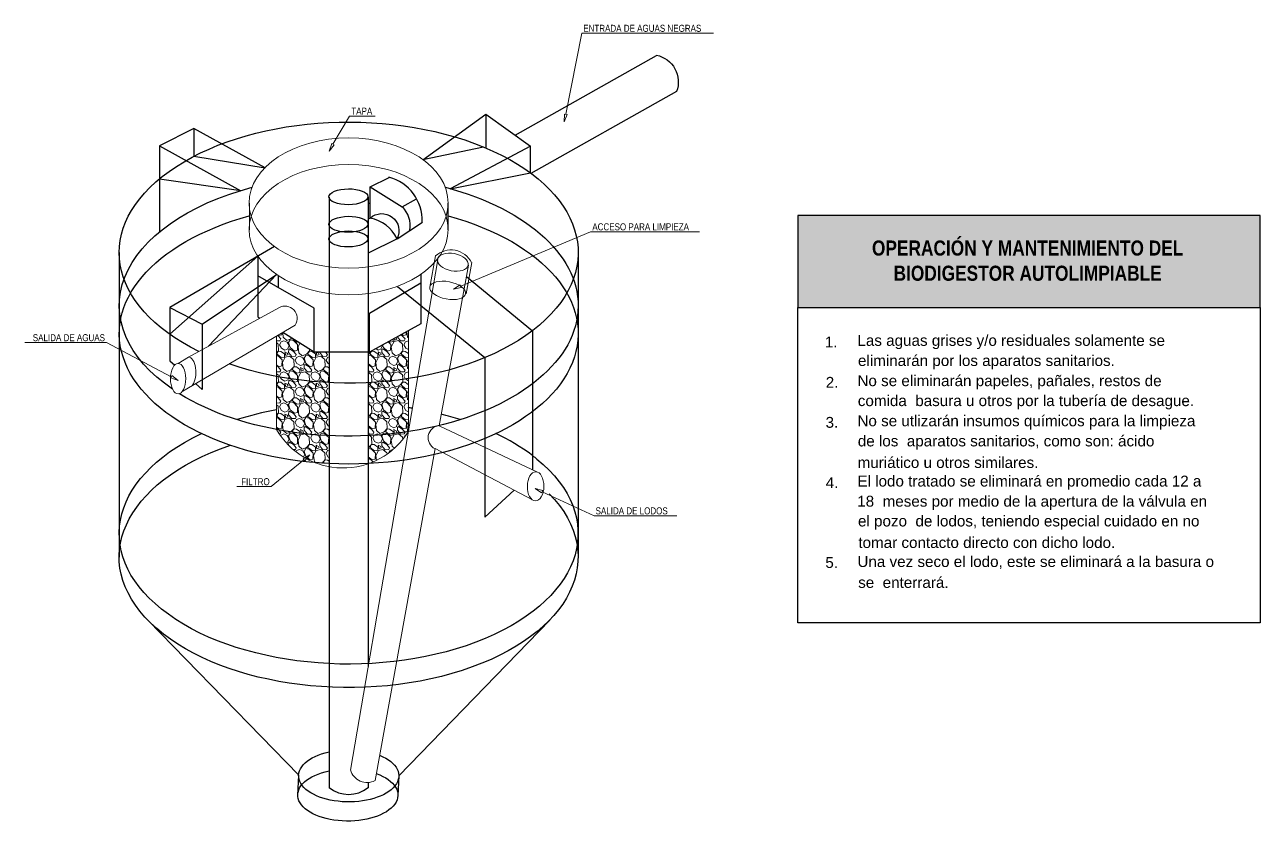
# Model space of a CAD drawing. Header units: metres. Extents: x 0 to 1843, y 1434 to 1492.
# Drawn here: x 1802.84 to 1809.93, y 1458.38 to 1462.96 of the extents above; entities that cross this region are included whole.
import ezdxf
from ezdxf import colors
from ezdxf.entities.mleader import LeaderData, LeaderLine
from ezdxf.math import Vec2, Vec3

# ---------------------------------------------------------------- set-up
doc = ezdxf.new("R2010")
doc.units = ezdxf.units.M
doc.header["$LTSCALE"] = 0.005
doc.layers.add('-Acotado', color=251, linetype='Continuous', lineweight=5)
doc.layers.add('-Textos', color=7, linetype='Continuous', lineweight=20)
doc.layers.add('PDF2_Geometry', color=9, linetype='Continuous', true_color=0x808080)
doc.layers.add("PDF_Tub. de desague 4''", color=7, linetype='Continuous', true_color=0x002595)
doc.layers.add('PDF2_Text', color=7, linetype='Continuous')
doc.styles.add('-Arial Narrow', font='ARIALN.TTF')
doc.styles.add('PDF Arial-BoldMT', font='arial.ttf')

# ---------------------------------------------------------------- blocks, each defined once
blk = doc.blocks.new('_ClosedBlank')
at = {"color": 0, "linetype": 'ByBlock', "lineweight": -2}
for p, q in [((-1, 0.17), (0, 0)), ((-1, 0.17), (-1, -0.17)), ((0, 0), (-1, -0.17))]:
    blk.add_line(p, q, dxfattribs=at)

msp = doc.modelspace()

# ---------------------------------------------------------------- hatches: boundary and pattern name
at = {"layer": '-Textos'}
h = msp.add_hatch(color=144, dxfattribs=at)
h.dxf.hatch_style = 1
h.paths.add_polyline_path([(1809.93347, 1461.33445), (1809.93347, 1461.86312), (1807.27956, 1461.86312), (1807.27956, 1461.33445)])

# ---------------------------------------------------------------- linework, layer by layer
at = {"layer": 'PDF2_Geometry', "color": 7, "lineweight": 25}
for p, q in [((1809.93347, 1461.86312), (1807.27956, 1461.86312)), ((1807.27956, 1461.86312), (1807.27956, 1461.33445)), ((1809.93347, 1461.33445), (1809.93347, 1461.86312))]:
    msp.add_line(p, q, dxfattribs=at)
at = {"layer": 'PDF2_Geometry', "lineweight": 25}
for points in [[(1805.47692, 1462.25455), (1805.12902, 1462.18203), (1805.48953, 1462.44479), (1805.74493, 1462.25981), (1805.28562, 1462.01491), (1805.74493, 1462.10635), (1805.74493, 1462.25981)], [(1805.48953, 1462.44479), (1805.48953, 1462.2493)], [(1803.81415, 1462.36176), (1803.81415, 1462.202), (1804.22301, 1462.13578), (1803.81415, 1462.36176), (1803.61655, 1462.26296), (1804.08322, 1462.0044), (1803.61655, 1462.07167)], [(1803.61655, 1462.26296), (1803.61655, 1461.76686)], [(1804.82526, 1461.84779), (1804.82526, 1462.02647), (1804.93457, 1462.08113)], [(1804.82526, 1462.02647), (1805.01025, 1461.91191), (1805.09223, 1461.95816)], [(1804.98082, 1461.72903), (1805.12586, 1461.82467)], [(1803.38637, 1461.64915), (1803.38637, 1459.90125)], [(1804.27662, 1461.68488), (1803.67646, 1461.33488), (1803.67646, 1461.02798), (1803.70484, 1461.00275)], [(1806.01926, 1461.64915), (1806.01926, 1459.90125)], [(1803.67646, 1461.18143), (1804.18097, 1461.62918), (1804.18097, 1461.28128), (1804.19358, 1461.27287)], [(1803.67646, 1461.33488), (1803.8625, 1461.23924), (1804.28923, 1461.52302), (1803.89824, 1461.11206)], [(1804.82211, 1461.07843), (1804.50469, 1461.07843), (1804.50469, 1461.33068), (1804.18097, 1461.51566)], [(1804.29764, 1461.51776), (1804.29764, 1461.4484)], [(1805.1164, 1461.52302), (1805.1164, 1461.24134), (1804.82211, 1461.07843), (1804.82211, 1461.3023), (1805.11746, 1461.47677)], [(1805.37812, 1461.51146), (1805.75649, 1461.20035), (1805.75649, 1460.40368)], [(1804.98187, 1461.4547), (1805.48322, 1461.04689), (1805.48322, 1460.13038), (1805.65206, 1460.28561)], [(1803.8625, 1461.23924), (1803.8625, 1460.86296), (1803.82361, 1460.89764)], [(1804.50469, 1461.07843), (1804.32496, 1461.19089)], [(1804.4101, 1458.53593), (1804.4164, 1458.6505), (1803.55139, 1459.53864)], [(1805.85634, 1459.53969), (1804.99028, 1458.64629), (1804.98502, 1458.53173)]]:
    msp.add_lwpolyline(points, dxfattribs=at)
at = {"layer": 'PDF2_Geometry', "color": 140, "lineweight": 25, "true_color": 0x00bfff}
msp.add_lwpolyline([(1805.27406, 1461.78053), (1805.27406, 1461.93293)], dxfattribs=at)
at = {"layer": 'PDF2_Geometry', "color": 7, "lineweight": 25}
msp.add_lwpolyline([(1809.93347, 1459.52454), (1807.27956, 1459.52454), (1807.27956, 1461.33445), (1809.93347, 1461.33445)], close=True, dxfattribs=at)
at = {"layer": 'PDF2_Geometry', "color": 30, "lineweight": 5, "true_color": 0xff7f00}
for points in [[(1804.28923, 1461.14254), (1804.30815, 1461.14359), (1804.31235, 1461.1541), (1804.29764, 1461.17197), (1804.29448, 1461.17407)], [(1804.29869, 1461.17617), (1804.30184, 1461.17302), (1804.31866, 1461.17722), (1804.31866, 1461.18773)], [(1804.37541, 1461.15936), (1804.37121, 1461.15515), (1804.34704, 1461.14569), (1804.32707, 1461.16356), (1804.32391, 1461.19089)], [(1804.41115, 1461.13728), (1804.40484, 1461.13623), (1804.37962, 1461.15515), (1804.38067, 1461.1562)], [(1804.9577, 1461.15305), (1804.9577, 1461.13939), (1804.93983, 1461.13623), (1804.93457, 1461.14044)], [(1804.97346, 1461.16251), (1804.97556, 1461.16146), (1804.97872, 1461.15305), (1804.9661, 1461.14779), (1804.964, 1461.1562)], [(1804.98187, 1461.16671), (1804.98187, 1461.16566), (1805.00079, 1461.14254), (1805.02181, 1461.14359), (1805.02601, 1461.1541), (1805.01025, 1461.17197), (1805.00184, 1461.17722)], [(1805.0071, 1461.18038), (1805.0155, 1461.17302), (1805.03232, 1461.17722), (1805.03337, 1461.19509)], [(1805.04493, 1461.16041), (1805.04073, 1461.16356), (1805.03652, 1461.19719)], [(1805.04493, 1461.2014), (1805.04493, 1460.62122)], [(1804.28923, 1461.13308), (1804.29764, 1461.12467), (1804.29974, 1461.08578), (1804.28923, 1461.07422)], [(1804.35334, 1461.0984), (1804.3607, 1461.11626), (1804.35019, 1461.13518), (1804.33127, 1461.14359), (1804.31445, 1461.13728), (1804.30604, 1461.12047), (1804.31655, 1461.1005), (1804.33652, 1461.08999), (1804.35439, 1461.09734)], [(1804.47737, 1461.09524), (1804.47842, 1461.08578), (1804.46055, 1461.06581), (1804.43637, 1461.05635), (1804.4164, 1461.07422), (1804.4122, 1461.10891), (1804.42271, 1461.12993)], [(1804.83472, 1461.08578), (1804.81686, 1461.06581), (1804.81475, 1461.06476)], [(1804.88938, 1461.09734), (1804.87151, 1461.08999), (1804.85785, 1461.0984)], [(1804.88833, 1461.0984), (1804.89568, 1461.11626), (1804.89463, 1461.11837)], [(1804.89674, 1461.11942), (1804.90199, 1461.1047), (1804.92616, 1461.08368), (1804.94298, 1461.08894), (1804.94508, 1461.12257), (1804.92932, 1461.13728)], [(1805.04493, 1461.05005), (1805.02917, 1461.04689), (1805.00499, 1461.06581), (1805.00815, 1461.07843), (1805.0134, 1461.08368), (1805.02707, 1461.08263), (1805.04493, 1461.07002)], [(1805.04493, 1461.09314), (1805.03022, 1461.1005), (1805.01971, 1461.12047), (1805.02812, 1461.13728), (1805.04493, 1461.14359)], [(1805.04493, 1461.14359), (1805.04493, 1461.14359)], [(1804.28923, 1461.0059), (1804.30184, 1460.99434), (1804.31866, 1460.9996), (1804.32076, 1461.03323), (1804.29764, 1461.05635), (1804.28923, 1461.0574)], [(1804.44268, 1461.00906), (1804.45004, 1461.02692), (1804.43953, 1461.04584), (1804.42061, 1461.05425), (1804.40379, 1461.04795), (1804.39538, 1461.03113), (1804.40589, 1461.01221), (1804.42586, 1461.00065), (1804.44373, 1461.00801)], [(1804.51625, 1461.07843), (1804.52887, 1461.07212), (1804.53307, 1461.06371), (1804.52046, 1461.05846), (1804.5152, 1461.07843)], [(1804.53622, 1461.07843), (1804.53622, 1461.07632), (1804.55514, 1461.0532), (1804.57511, 1461.05425), (1804.58037, 1461.06476), (1804.56881, 1461.07843)], [(1804.58983, 1461.00906), (1804.58457, 1461.01221), (1804.57406, 1461.03113), (1804.58142, 1461.04795), (1804.58983, 1461.0511)], [(1804.81475, 1461.01326), (1804.83683, 1460.99434), (1804.85364, 1460.9996), (1804.85574, 1461.03323), (1804.83262, 1461.05635), (1804.81475, 1461.05951)], [(1804.97767, 1461.00906), (1804.98502, 1461.02692), (1804.97556, 1461.04584), (1804.95559, 1461.05425), (1804.93878, 1461.04795), (1804.93037, 1461.03113), (1804.94088, 1461.01221), (1804.96085, 1461.00065), (1804.97872, 1461.00801)], [(1805.04493, 1460.98173), (1805.04073, 1460.98488), (1805.03652, 1461.01957), (1805.04493, 1461.03533)], [(1804.28923, 1460.96491), (1804.30815, 1460.96491), (1804.31235, 1460.97542), (1804.29764, 1460.99434), (1804.28923, 1460.99855)], [(1804.28923, 1460.9544), (1804.29764, 1460.94704), (1804.29869, 1460.93758), (1804.29974, 1460.9071), (1804.28923, 1460.89554)], [(1804.35334, 1460.91972), (1804.35649, 1460.92707), (1804.3607, 1460.93758), (1804.35019, 1460.9565), (1804.33127, 1460.96491), (1804.31445, 1460.95861), (1804.30604, 1460.94179), (1804.31025, 1460.93548), (1804.31655, 1460.92287), (1804.33652, 1460.91236), (1804.35439, 1460.91867)], [(1804.53202, 1460.91972), (1804.53938, 1460.93758), (1804.52887, 1460.9565), (1804.50995, 1460.96491), (1804.49208, 1460.95861), (1804.48472, 1460.94179), (1804.49523, 1460.92287), (1804.5152, 1460.91236), (1804.53307, 1460.91867)], [(1804.58983, 1460.95861), (1804.58352, 1460.95755), (1804.5583, 1460.97647), (1804.5625, 1460.98909), (1804.56776, 1460.99434), (1804.58037, 1460.99434), (1804.58983, 1460.98698)], [(1804.81475, 1460.97437), (1804.82211, 1460.96491), (1804.84313, 1460.96491), (1804.84734, 1460.97542), (1804.83262, 1460.99434), (1804.81475, 1461.00485)], [(1804.81475, 1460.96281), (1804.83367, 1460.94704), (1804.83472, 1460.9071), (1804.83262, 1460.905), (1804.81686, 1460.88819), (1804.81475, 1460.88713)], [(1804.88833, 1460.91972), (1804.89568, 1460.93758), (1804.88622, 1460.9565), (1804.86625, 1460.96491), (1804.84944, 1460.95861), (1804.84103, 1460.94179), (1804.85154, 1460.92287), (1804.87151, 1460.91236), (1804.88938, 1460.91867)], [(1805.04493, 1460.91446), (1805.03022, 1460.92287), (1805.02917, 1460.92392), (1805.01971, 1460.94179), (1805.02812, 1460.95861), (1805.04493, 1460.96491)], [(1805.04493, 1460.96491), (1805.04493, 1460.96491)], [(1804.28923, 1460.82722), (1804.30184, 1460.81671), (1804.31866, 1460.82092), (1804.32076, 1460.85455), (1804.29764, 1460.87767), (1804.28923, 1460.87978)], [(1804.44268, 1460.83038), (1804.45004, 1460.84825), (1804.43953, 1460.86716), (1804.42061, 1460.87662), (1804.40379, 1460.87032), (1804.39538, 1460.85245), (1804.40589, 1460.83353), (1804.42586, 1460.82302), (1804.44373, 1460.82933)], [(1804.58983, 1460.83038), (1804.58457, 1460.83353), (1804.57406, 1460.85245), (1804.58142, 1460.87032), (1804.58983, 1460.87347)], [(1804.81475, 1460.83563), (1804.83683, 1460.81671), (1804.85364, 1460.82092), (1804.85574, 1460.85455), (1804.83262, 1460.87767), (1804.81475, 1460.88083)], [(1804.97767, 1460.83038), (1804.98502, 1460.84825), (1804.97556, 1460.86716), (1804.95559, 1460.87662), (1804.93878, 1460.87032), (1804.93037, 1460.85245), (1804.94088, 1460.83353), (1804.96085, 1460.82302), (1804.97872, 1460.82933)], [(1805.04493, 1460.87137), (1805.02917, 1460.86822), (1805.00499, 1460.88819), (1805.00815, 1460.89975), (1805.0134, 1460.90605), (1805.02707, 1460.905), (1805.04493, 1460.89134)], [(1804.28923, 1460.78623), (1804.30815, 1460.78728), (1804.31235, 1460.79674), (1804.29764, 1460.81566), (1804.28923, 1460.81987)], [(1804.58983, 1460.77993), (1804.58352, 1460.77888), (1804.5583, 1460.79885), (1804.5625, 1460.81146), (1804.56776, 1460.81671), (1804.58037, 1460.81566), (1804.58983, 1460.80831)], [(1804.81475, 1460.79569), (1804.82211, 1460.78623), (1804.84313, 1460.78728), (1804.84734, 1460.79674), (1804.83262, 1460.81566), (1804.81475, 1460.82617)], [(1805.04493, 1460.80305), (1805.04073, 1460.8062), (1805.03652, 1460.84089), (1805.04493, 1460.8577)], [(1804.28923, 1460.77572), (1804.29764, 1460.76837), (1804.29974, 1460.72948), (1804.28923, 1460.71686)], [(1804.35334, 1460.74104), (1804.3607, 1460.75891), (1804.35019, 1460.77782), (1804.33127, 1460.78728), (1804.31445, 1460.78098), (1804.30604, 1460.76416), (1804.31655, 1460.74419), (1804.33652, 1460.73368), (1804.35439, 1460.74104)], [(1804.53202, 1460.74104), (1804.53938, 1460.75891), (1804.52887, 1460.77782), (1804.50995, 1460.78728), (1804.49208, 1460.78098), (1804.48472, 1460.76416), (1804.49523, 1460.74419), (1804.5152, 1460.73368), (1804.53307, 1460.74104)], [(1804.81475, 1460.78413), (1804.83367, 1460.76837), (1804.83472, 1460.72948), (1804.81686, 1460.70951), (1804.81475, 1460.70846)], [(1804.88833, 1460.74104), (1804.89568, 1460.75891), (1804.88622, 1460.77782), (1804.86625, 1460.78728), (1804.84944, 1460.78098), (1804.84103, 1460.76416), (1804.85154, 1460.74419), (1804.87151, 1460.73368), (1804.88938, 1460.74104)], [(1805.04493, 1460.69269), (1805.02917, 1460.68954), (1805.00499, 1460.70951), (1805.00815, 1460.72212), (1805.0134, 1460.72737), (1805.02707, 1460.72632), (1805.04493, 1460.71266)], [(1805.04493, 1460.73578), (1805.03022, 1460.74419), (1805.01971, 1460.76416), (1805.02812, 1460.78098), (1805.04493, 1460.78728)], [(1805.04493, 1460.78728), (1805.04493, 1460.78728)], [(1804.28923, 1460.64855), (1804.30184, 1460.63804), (1804.31866, 1460.64224), (1804.32076, 1460.67587), (1804.29764, 1460.70005), (1804.28923, 1460.7011)], [(1804.44268, 1460.65275), (1804.45004, 1460.67062), (1804.43953, 1460.68849), (1804.42061, 1460.69795), (1804.40379, 1460.69164), (1804.39538, 1460.67482), (1804.40589, 1460.65485), (1804.42586, 1460.64434), (1804.44373, 1460.6517)], [(1804.58983, 1460.6517), (1804.58457, 1460.65485), (1804.57406, 1460.67482), (1804.58142, 1460.69164), (1804.58983, 1460.69479)], [(1804.81475, 1460.65695), (1804.83683, 1460.63804), (1804.85364, 1460.64224), (1804.85574, 1460.67587), (1804.83262, 1460.70005), (1804.81475, 1460.7032)], [(1804.97767, 1460.65275), (1804.98502, 1460.67062), (1804.97556, 1460.68849), (1804.95559, 1460.69795), (1804.93878, 1460.69164), (1804.93037, 1460.67482), (1804.94088, 1460.65485), (1804.96085, 1460.64434), (1804.97872, 1460.6517)], [(1805.04493, 1460.62437), (1805.04073, 1460.62858), (1805.03652, 1460.66326), (1805.04493, 1460.67903)], [(1804.30499, 1460.60861), (1804.30815, 1460.60861), (1804.31235, 1460.61807), (1804.30184, 1460.63173), (1804.29764, 1460.63698), (1804.28923, 1460.64224)], [(1804.31235, 1460.5981), (1804.31445, 1460.6023), (1804.33127, 1460.60861), (1804.35019, 1460.59915), (1804.3607, 1460.58128), (1804.35334, 1460.56341)], [(1804.53202, 1460.56341), (1804.53938, 1460.58128), (1804.52887, 1460.59915), (1804.52256, 1460.6023), (1804.50995, 1460.60861), (1804.49944, 1460.6044), (1804.49208, 1460.6023), (1804.48472, 1460.58548), (1804.49523, 1460.56551), (1804.5152, 1460.555), (1804.53307, 1460.56236)], [(1804.58983, 1460.6023), (1804.58352, 1460.6002), (1804.5583, 1460.62017), (1804.5625, 1460.63278), (1804.56776, 1460.63804), (1804.58037, 1460.63698), (1804.58983, 1460.62963)], [(1804.81475, 1460.61701), (1804.82211, 1460.60755), (1804.84313, 1460.60861), (1804.84734, 1460.61807), (1804.83262, 1460.63698), (1804.81475, 1460.64749)], [(1804.81475, 1460.60545), (1804.82316, 1460.59915), (1804.83367, 1460.58969), (1804.83472, 1460.5508), (1804.81686, 1460.53083), (1804.81475, 1460.52978)], [(1804.88833, 1460.56341), (1804.89568, 1460.58128), (1804.88622, 1460.59915), (1804.87992, 1460.6023), (1804.86625, 1460.60861), (1804.84944, 1460.6023), (1804.84839, 1460.6002), (1804.84103, 1460.58548), (1804.85154, 1460.56551), (1804.87151, 1460.555), (1804.88938, 1460.56236)], [(1804.9661, 1460.52662), (1804.95139, 1460.53924), (1804.94719, 1460.57392), (1804.96295, 1460.60335), (1804.98818, 1460.60966), (1805.0113, 1460.58969), (1805.01235, 1460.57602)], [(1805.01971, 1460.58548), (1805.02812, 1460.6023), (1805.03442, 1460.6044)], [(1805.01971, 1460.58548), (1805.01971, 1460.58548)], [(1804.35439, 1460.56236), (1804.34388, 1460.55816)], [(1804.38487, 1460.51927), (1804.39749, 1460.51927), (1804.40169, 1460.52873), (1804.38592, 1460.54764), (1804.36385, 1460.56131), (1804.3586, 1460.55816), (1804.35755, 1460.54344)], [(1804.39959, 1460.5056), (1804.40379, 1460.51296), (1804.42061, 1460.51927), (1804.43953, 1460.51086), (1804.45004, 1460.49194), (1804.44373, 1460.47617)], [(1804.51205, 1460.44359), (1804.50574, 1460.4499), (1804.50154, 1460.48458), (1804.51625, 1460.51401), (1804.54253, 1460.52032), (1804.56565, 1460.50035), (1804.56776, 1460.46146), (1804.54989, 1460.44149), (1804.54884, 1460.44149)], [(1804.58983, 1460.47302), (1804.58457, 1460.47617), (1804.57406, 1460.49614), (1804.58142, 1460.51296), (1804.58983, 1460.51611)], [(1804.81475, 1460.47828), (1804.83683, 1460.45936), (1804.85364, 1460.46356), (1804.85574, 1460.49825), (1804.83262, 1460.52137), (1804.81475, 1460.52452)], [(1804.86205, 1460.4562), (1804.85785, 1460.48458), (1804.87361, 1460.51401), (1804.89884, 1460.52032), (1804.92196, 1460.50035), (1804.92301, 1460.49194)], [(1804.93142, 1460.49825), (1804.93878, 1460.51296), (1804.95559, 1460.51927), (1804.95665, 1460.51822)], [(1804.45214, 1460.47092), (1804.45319, 1460.47197), (1804.47526, 1460.45831)], [(1804.47526, 1460.45831), (1804.47526, 1460.45831)], [(1804.5604, 1460.44044), (1804.5583, 1460.44149), (1804.5625, 1460.4541), (1804.56776, 1460.45936), (1804.58037, 1460.45831), (1804.58983, 1460.452)], [(1804.81475, 1460.46882), (1804.83262, 1460.45831), (1804.84103, 1460.44779)]]:
    msp.add_lwpolyline(points, dxfattribs=at)
msp.add_lwpolyline([(1805.04421, 1460.6214, -0.5677267), (1804.28923, 1460.63383), (1804.28923, 1461.16987)], format="xyb", dxfattribs=at)
for points in [[(1804.29974, 1461.08368), (1804.3134, 1461.08263), (1804.33337, 1461.06791), (1804.33337, 1461.05005), (1804.3155, 1461.04689), (1804.29133, 1461.06581), (1804.29448, 1461.07843)], [(1804.35019, 1461.07212), (1804.35439, 1461.06371), (1804.34178, 1461.05846), (1804.33652, 1461.07948)], [(1804.39118, 1461.08368), (1804.408, 1461.08894), (1804.40905, 1461.12257), (1804.38592, 1461.14569), (1804.36701, 1461.14885), (1804.35755, 1461.13308), (1804.36701, 1461.1047)], [(1804.40169, 1461.06476), (1804.38592, 1461.08263), (1804.36385, 1461.09629), (1804.3586, 1461.09314), (1804.35755, 1461.07632), (1804.37646, 1461.0532), (1804.39749, 1461.05425)], [(1804.47842, 1461.08368), (1804.49208, 1461.08263), (1804.51205, 1461.06791), (1804.51205, 1461.05005), (1804.49418, 1461.04689), (1804.46896, 1461.06581), (1804.47316, 1461.07843)], [(1804.83472, 1461.08368), (1804.84839, 1461.08263), (1804.86941, 1461.06791), (1804.86941, 1461.05005), (1804.85154, 1461.04689), (1804.82631, 1461.06581), (1804.82947, 1461.07843)], [(1804.88622, 1461.07212), (1804.88938, 1461.06371), (1804.87677, 1461.05846), (1804.87151, 1461.07948)], [(1804.93668, 1461.06476), (1804.92196, 1461.08263), (1804.89884, 1461.09629), (1804.89358, 1461.09314), (1804.89253, 1461.07632), (1804.91145, 1461.0532), (1804.93247, 1461.05425)], [(1805.0134, 1461.08578), (1804.99553, 1461.06581), (1804.97136, 1461.05635), (1804.95139, 1461.07422), (1804.94719, 1461.10891), (1804.96295, 1461.13834), (1804.98818, 1461.14464), (1805.0113, 1461.12467)], [(1804.38908, 1460.99644), (1804.37121, 1460.97647), (1804.34704, 1460.96701), (1804.32707, 1460.98488), (1804.32286, 1461.01957), (1804.33863, 1461.049), (1804.36385, 1461.0553), (1804.38698, 1461.03533)], [(1804.47947, 1460.99434), (1804.49734, 1460.9996), (1804.49839, 1461.03323), (1804.47526, 1461.05635), (1804.45634, 1461.05951), (1804.44689, 1461.04374), (1804.45634, 1461.01536)], [(1804.56776, 1460.99644), (1804.54989, 1460.97647), (1804.52571, 1460.96701), (1804.50574, 1460.98488), (1804.50154, 1461.01957), (1804.51625, 1461.049), (1804.54253, 1461.0553), (1804.56565, 1461.03533)], [(1804.92406, 1460.99644), (1804.90619, 1460.97647), (1804.88202, 1460.96701), (1804.8631, 1460.98488), (1804.85785, 1461.01957), (1804.87361, 1461.049), (1804.89884, 1461.0553), (1804.92196, 1461.03533)], [(1805.0155, 1460.99434), (1805.03232, 1460.9996), (1805.03442, 1461.03323), (1805.01025, 1461.05635), (1804.99133, 1461.05951), (1804.98187, 1461.04374), (1804.99133, 1461.01536)], [(1804.39118, 1460.90605), (1804.408, 1460.91026), (1804.408, 1460.91972), (1804.40905, 1460.94389), (1804.38592, 1460.96701), (1804.36701, 1460.97122), (1804.35755, 1460.9544), (1804.36701, 1460.92602)], [(1804.38908, 1460.99434), (1804.40274, 1460.99434), (1804.42271, 1460.97858), (1804.42271, 1460.96071), (1804.40484, 1460.95755), (1804.37962, 1460.97647), (1804.38382, 1460.98909)], [(1804.47842, 1460.9071), (1804.46055, 1460.88819), (1804.43637, 1460.87767), (1804.4164, 1460.89554), (1804.41325, 1460.91972), (1804.4122, 1460.93023), (1804.42692, 1460.95966), (1804.45319, 1460.96596), (1804.47631, 1460.94704), (1804.47842, 1460.91236)], [(1804.43953, 1460.98278), (1804.44373, 1460.97437), (1804.43112, 1460.96912), (1804.42586, 1460.99014)], [(1804.49103, 1460.97542), (1804.47526, 1460.99434), (1804.45319, 1461.00695), (1804.44794, 1461.0038), (1804.44689, 1460.98698), (1804.4658, 1460.96491), (1804.48577, 1460.96491)], [(1804.56881, 1460.90605), (1804.58562, 1460.91026), (1804.58773, 1460.94389), (1804.5646, 1460.96701), (1804.54463, 1460.97122), (1804.53622, 1460.9544), (1804.54463, 1460.92602)], [(1804.92616, 1460.90605), (1804.94298, 1460.91026), (1804.94298, 1460.91341), (1804.94508, 1460.94389), (1804.92196, 1460.96701), (1804.90199, 1460.97122), (1804.89253, 1460.9544), (1804.90199, 1460.92602), (1804.91986, 1460.91131)], [(1804.92406, 1460.99434), (1804.93773, 1460.99434), (1804.9577, 1460.97858), (1804.9577, 1460.96071), (1804.93983, 1460.95755), (1804.91565, 1460.97647), (1804.91881, 1460.98909)], [(1805.0134, 1460.9071), (1804.99553, 1460.88819), (1804.97136, 1460.87767), (1804.95139, 1460.89554), (1804.94929, 1460.91446), (1804.94719, 1460.93023), (1804.96295, 1460.95966), (1804.98818, 1460.96596), (1805.0113, 1460.94704), (1805.01235, 1460.92182)], [(1804.97556, 1460.98278), (1804.97872, 1460.97437), (1804.9661, 1460.96912), (1804.96085, 1460.99014)], [(1805.02601, 1460.97542), (1805.01025, 1460.99434), (1804.98818, 1461.00695), (1804.98292, 1461.0038), (1804.98187, 1460.98698), (1805.00079, 1460.96491), (1805.02181, 1460.96491)], [(1804.29974, 1460.90605), (1804.3134, 1460.905), (1804.33337, 1460.88924), (1804.33337, 1460.87137), (1804.3155, 1460.86822), (1804.29133, 1460.88819), (1804.29448, 1460.89975)], [(1804.38908, 1460.81776), (1804.37121, 1460.79885), (1804.34704, 1460.78834), (1804.32707, 1460.8062), (1804.32286, 1460.84089), (1804.33863, 1460.87032), (1804.36385, 1460.87662), (1804.38698, 1460.8577)], [(1804.35019, 1460.89449), (1804.35439, 1460.88503), (1804.34178, 1460.87978), (1804.33652, 1460.9008)], [(1804.40169, 1460.88608), (1804.38592, 1460.905), (1804.36385, 1460.91761), (1804.3586, 1460.91446), (1804.35755, 1460.89764), (1804.37646, 1460.87557), (1804.39749, 1460.87662)], [(1804.47947, 1460.81671), (1804.49734, 1460.82092), (1804.49839, 1460.85455), (1804.47526, 1460.87767), (1804.45634, 1460.88188), (1804.44689, 1460.86506), (1804.45634, 1460.83668)], [(1804.47842, 1460.90605), (1804.49208, 1460.905), (1804.51205, 1460.88924), (1804.51205, 1460.87137), (1804.49418, 1460.86822), (1804.46896, 1460.88819), (1804.47316, 1460.89975)], [(1804.56776, 1460.81776), (1804.54989, 1460.79885), (1804.52571, 1460.78834), (1804.50574, 1460.8062), (1804.50154, 1460.84089), (1804.51625, 1460.87032), (1804.54253, 1460.87662), (1804.56565, 1460.8577)], [(1804.52887, 1460.89449), (1804.53307, 1460.88503), (1804.52046, 1460.87978), (1804.5152, 1460.9008)], [(1804.58037, 1460.88608), (1804.5646, 1460.905), (1804.56355, 1460.905), (1804.54253, 1460.91761), (1804.53728, 1460.91446), (1804.53622, 1460.9071), (1804.53622, 1460.89764), (1804.55514, 1460.87557), (1804.57511, 1460.87662)], [(1804.83367, 1460.905), (1804.82947, 1460.89975), (1804.82631, 1460.88819), (1804.85154, 1460.86822), (1804.86941, 1460.87137), (1804.86941, 1460.88924), (1804.84839, 1460.905), (1804.84208, 1460.905), (1804.83472, 1460.90605)], [(1804.92406, 1460.81776), (1804.90619, 1460.79885), (1804.88202, 1460.78834), (1804.8631, 1460.8062), (1804.85785, 1460.84089), (1804.87361, 1460.87032), (1804.89884, 1460.87662), (1804.92196, 1460.8577)], [(1804.88622, 1460.89449), (1804.88938, 1460.88503), (1804.87677, 1460.87978), (1804.87151, 1460.9008)], [(1804.93668, 1460.88608), (1804.92196, 1460.905), (1804.9125, 1460.91026), (1804.89884, 1460.91761), (1804.89358, 1460.91446), (1804.89358, 1460.90921), (1804.89253, 1460.89764), (1804.91145, 1460.87557), (1804.93247, 1460.87662)], [(1805.0155, 1460.81671), (1805.03232, 1460.82092), (1805.03442, 1460.85455), (1805.01025, 1460.87767), (1804.99133, 1460.88188), (1804.98187, 1460.86506), (1804.99133, 1460.83668)], [(1804.38908, 1460.81671), (1804.40274, 1460.81566), (1804.42271, 1460.7999), (1804.42271, 1460.78203), (1804.40484, 1460.77888), (1804.37962, 1460.79885), (1804.38382, 1460.81146)], [(1804.43953, 1460.80515), (1804.44373, 1460.79569), (1804.43112, 1460.79044), (1804.42586, 1460.81146)], [(1804.49103, 1460.79674), (1804.47526, 1460.81566), (1804.45319, 1460.82933), (1804.44794, 1460.82512), (1804.44689, 1460.80831), (1804.4658, 1460.78623), (1804.48577, 1460.78728)], [(1804.92406, 1460.81671), (1804.93773, 1460.81566), (1804.9577, 1460.7999), (1804.9577, 1460.78203), (1804.93983, 1460.77888), (1804.91565, 1460.79885), (1804.91881, 1460.81146)], [(1804.97556, 1460.80515), (1804.97872, 1460.79569), (1804.9661, 1460.79044), (1804.96085, 1460.81146)], [(1805.02601, 1460.79674), (1805.01025, 1460.81566), (1804.98818, 1460.82933), (1804.98292, 1460.82512), (1804.98187, 1460.80831), (1805.00079, 1460.78623), (1805.02181, 1460.78728)], [(1804.29974, 1460.72737), (1804.3134, 1460.72632), (1804.33337, 1460.71161), (1804.33337, 1460.69374), (1804.3155, 1460.68954), (1804.29133, 1460.70951), (1804.29448, 1460.72212)], [(1804.39118, 1460.72737), (1804.408, 1460.73158), (1804.40905, 1460.76521), (1804.38592, 1460.78834), (1804.36701, 1460.79254), (1804.35755, 1460.77677), (1804.36701, 1460.74734)], [(1804.40169, 1460.7074), (1804.38592, 1460.72632), (1804.36385, 1460.73999), (1804.3586, 1460.73578), (1804.35755, 1460.71897), (1804.37646, 1460.69689), (1804.39749, 1460.69795)], [(1804.47842, 1460.72948), (1804.46055, 1460.70951), (1804.43637, 1460.70005), (1804.4164, 1460.71686), (1804.4122, 1460.7526), (1804.42692, 1460.78203), (1804.45319, 1460.78834), (1804.47631, 1460.76837)], [(1804.47842, 1460.72737), (1804.49208, 1460.72632), (1804.51205, 1460.71161), (1804.51205, 1460.69374), (1804.49418, 1460.68954), (1804.46896, 1460.70951), (1804.47316, 1460.72212)], [(1804.56881, 1460.72737), (1804.58562, 1460.73158), (1804.58773, 1460.76521), (1804.5646, 1460.78834), (1804.54463, 1460.79254), (1804.53622, 1460.77677), (1804.54463, 1460.74734)], [(1804.58037, 1460.7074), (1804.5646, 1460.72632), (1804.54253, 1460.73999), (1804.53728, 1460.73578), (1804.53622, 1460.71897), (1804.55514, 1460.69689), (1804.57511, 1460.69795)], [(1804.83472, 1460.72737), (1804.84839, 1460.72632), (1804.86941, 1460.71161), (1804.86941, 1460.69374), (1804.85154, 1460.68954), (1804.82631, 1460.70951), (1804.82947, 1460.72212)], [(1804.92616, 1460.72737), (1804.94298, 1460.73158), (1804.94508, 1460.76521), (1804.92196, 1460.78834), (1804.90199, 1460.79254), (1804.89253, 1460.77677), (1804.90199, 1460.74734)], [(1804.93668, 1460.7074), (1804.92196, 1460.72632), (1804.89884, 1460.73999), (1804.89358, 1460.73578), (1804.89253, 1460.71897), (1804.91145, 1460.69689), (1804.93247, 1460.69795)], [(1805.0134, 1460.72948), (1804.99553, 1460.70951), (1804.97136, 1460.70005), (1804.95139, 1460.71686), (1804.94719, 1460.7526), (1804.96295, 1460.78203), (1804.98818, 1460.78834), (1805.0113, 1460.76837)], [(1804.38908, 1460.64014), (1804.37121, 1460.62017), (1804.37016, 1460.62017), (1804.34704, 1460.61071), (1804.32917, 1460.62647), (1804.32707, 1460.62858), (1804.32286, 1460.66326), (1804.33863, 1460.69269), (1804.36385, 1460.699), (1804.38698, 1460.67903)], [(1804.35019, 1460.71581), (1804.35439, 1460.70635), (1804.34178, 1460.7011), (1804.33652, 1460.72317)], [(1804.47947, 1460.63804), (1804.49734, 1460.64224), (1804.49839, 1460.67587), (1804.47526, 1460.70005), (1804.45634, 1460.7032), (1804.44689, 1460.68743), (1804.45634, 1460.65801)], [(1804.56776, 1460.64014), (1804.54989, 1460.62017), (1804.52571, 1460.61071), (1804.50574, 1460.62858), (1804.50154, 1460.66326), (1804.51625, 1460.69269), (1804.54253, 1460.699), (1804.56565, 1460.67903)], [(1804.52887, 1460.71581), (1804.53307, 1460.70635), (1804.52046, 1460.7011), (1804.5152, 1460.72317)], [(1804.92406, 1460.64014), (1804.90619, 1460.62017), (1804.88202, 1460.61071), (1804.8631, 1460.62858), (1804.85785, 1460.66326), (1804.87361, 1460.69269), (1804.89884, 1460.699), (1804.92196, 1460.67903)], [(1804.88622, 1460.71581), (1804.88938, 1460.70635), (1804.87677, 1460.7011), (1804.87151, 1460.72317)], [(1805.0155, 1460.63804), (1805.03232, 1460.64224), (1805.03442, 1460.67587), (1805.01025, 1460.70005), (1804.99133, 1460.7032), (1804.98187, 1460.68743), (1804.99133, 1460.65801)], [(1804.39118, 1460.5487), (1804.408, 1460.5529), (1804.40905, 1460.58758), (1804.38592, 1460.61071), (1804.36701, 1460.61386), (1804.35755, 1460.5981), (1804.36701, 1460.56972)], [(1804.37962, 1460.62017), (1804.38382, 1460.63278), (1804.38908, 1460.63804), (1804.40274, 1460.63698), (1804.42271, 1460.62227), (1804.42271, 1460.61281), (1804.42271, 1460.6044), (1804.40484, 1460.6002), (1804.38277, 1460.61807)], [(1804.47842, 1460.5508), (1804.46055, 1460.53083), (1804.43637, 1460.52137), (1804.4164, 1460.53924), (1804.4122, 1460.57392), (1804.42692, 1460.60335), (1804.45319, 1460.60966), (1804.47631, 1460.58969)], [(1804.43953, 1460.62647), (1804.44373, 1460.61701), (1804.43112, 1460.61176), (1804.42586, 1460.63383)], [(1804.49103, 1460.61807), (1804.47526, 1460.63698), (1804.45319, 1460.65065), (1804.44794, 1460.64644), (1804.44689, 1460.62963), (1804.4658, 1460.60755), (1804.46791, 1460.60755), (1804.48577, 1460.60861)], [(1804.56881, 1460.5487), (1804.58562, 1460.5529), (1804.58773, 1460.58758), (1804.57616, 1460.59915), (1804.5646, 1460.61071), (1804.54463, 1460.61386), (1804.53833, 1460.60125), (1804.53622, 1460.5981), (1804.54463, 1460.56972)], [(1804.92616, 1460.5487), (1804.94298, 1460.5529), (1804.94508, 1460.58758), (1804.92511, 1460.6065), (1804.92196, 1460.61071), (1804.90199, 1460.61386), (1804.89674, 1460.60335), (1804.89253, 1460.5981), (1804.90199, 1460.56972)], [(1804.91565, 1460.62017), (1804.91881, 1460.63278), (1804.92406, 1460.63804), (1804.93773, 1460.63698), (1804.9577, 1460.62227), (1804.9577, 1460.60966), (1804.9577, 1460.6044), (1804.93983, 1460.6002), (1804.93247, 1460.60755)], [(1804.97556, 1460.62647), (1804.97872, 1460.61701), (1804.9661, 1460.61176), (1804.96085, 1460.63383)], [(1805.02601, 1460.61807), (1805.01025, 1460.63698), (1804.98818, 1460.65065), (1804.98292, 1460.64644), (1804.98187, 1460.62963), (1804.99553, 1460.61386), (1805.00079, 1460.60755), (1805.02181, 1460.60861)], [(1804.47947, 1460.45936), (1804.49734, 1460.46356), (1804.49839, 1460.49825), (1804.47526, 1460.52137), (1804.45634, 1460.52452), (1804.44689, 1460.50876), (1804.45634, 1460.48038)], [(1804.47842, 1460.5487), (1804.49208, 1460.54764), (1804.51205, 1460.53293), (1804.51205, 1460.51506), (1804.49418, 1460.51086), (1804.46896, 1460.53083), (1804.47316, 1460.54344)], [(1804.52887, 1460.53713), (1804.53307, 1460.52873), (1804.52046, 1460.52242), (1804.5152, 1460.54449)], [(1804.58037, 1460.52873), (1804.5646, 1460.54764), (1804.54253, 1460.56131), (1804.53728, 1460.55816), (1804.53622, 1460.54029), (1804.55514, 1460.51822), (1804.57511, 1460.51927)], [(1804.83472, 1460.5487), (1804.84839, 1460.54764), (1804.86941, 1460.53293), (1804.86941, 1460.51506), (1804.85154, 1460.51086), (1804.82631, 1460.53083), (1804.82947, 1460.54344)], [(1804.88622, 1460.53713), (1804.88938, 1460.52873), (1804.87677, 1460.52242), (1804.87151, 1460.54449)], [(1804.93668, 1460.52873), (1804.92196, 1460.54764), (1804.89884, 1460.56131), (1804.89358, 1460.55816), (1804.89253, 1460.54029), (1804.91145, 1460.51822), (1804.93247, 1460.51927)]]:
    msp.add_lwpolyline(points, close=True, dxfattribs=at)
at = {"layer": 'PDF2_Geometry', "lineweight": 25}
for centre, radius, start, end in [((1804.86678, 1461.83256), 0.25803, 358.384731, 74.921493), ((1804.70838, 1459.73596), 2.19788, 86.950262, 87.239023), ((1804.89726, 1461.80312), 0.15818, 350.705814, 44.198177), ((1804.64506, 1458.83867), 1.94203, 100.588951, 107.473942), ((1804.71943, 1458.63757), 2.14704, 80.692294, 81.313184), ((1804.78069, 1458.91413), 1.86364, 72.454997, 75.938413), ((1805.0332, 1459.51762), 1.20816, 53.225165, 64.853869)]:
    msp.add_arc(centre, radius, start, end, dxfattribs=at)
for points in [[(1803.67162, 1462.11518), (1804.11059, 1462.42986), (1804.90783, 1462.49145), (1805.47843, 1462.25477)], [(1805.47843, 1462.25477), (1806.04902, 1462.01809), (1806.1897, 1461.56745), (1805.79724, 1461.23349)], [(1803.84314, 1461.08252), (1803.30833, 1461.34486), (1803.23265, 1461.80051), (1803.67162, 1462.11518)], [(1803.41821, 1461.50856), (1803.50761, 1461.7356), (1803.77745, 1461.92611), (1804.14842, 1462.0241)], [(1805.25721, 1462.0241), (1805.74037, 1461.89648), (1806.0407, 1461.6158), (1806.01807, 1461.31305)], [(1803.41938, 1461.01847), (1803.28271, 1461.3591), (1803.57828, 1461.70823), (1804.13165, 1461.85982)], [(1805.27398, 1461.85982), (1805.82736, 1461.70823), (1806.12292, 1461.3591), (1805.98625, 1461.01847)], [(1803.69203, 1460.86508), (1803.42999, 1461.04373), (1803.32881, 1461.28152), (1803.41821, 1461.50856)], [(1806.01807, 1461.31305), (1805.99543, 1461.01029), (1805.65429, 1460.74513), (1805.15383, 1460.64131)], [(1805.79724, 1461.23349), (1805.40478, 1460.89952), (1804.61901, 1460.80119), (1804.01642, 1461.01065)], [(1804.70282, 1460.43623), (1804.08862, 1460.43623), (1803.55605, 1460.67784), (1803.41938, 1461.01847)], [(1805.98625, 1461.01847), (1805.84959, 1460.67784), (1805.31701, 1460.43623), (1804.70282, 1460.43623)], [(1805.15383, 1460.64131), (1804.65337, 1460.5375), (1804.09225, 1460.61548), (1803.73233, 1460.83888)], [(1803.66782, 1459.57353), (1803.22744, 1459.89176), (1803.31161, 1460.35151), (1803.85783, 1460.61128)], [(1803.56601, 1459.52398), (1803.20171, 1459.87813), (1803.40623, 1460.33309), (1804.02467, 1460.54428)], [(1805.853, 1460.26588), (1806.20328, 1459.90718), (1805.98092, 1459.45494), (1805.35434, 1459.25167)], [(1805.35434, 1459.25167), (1804.72775, 1459.04841), (1803.93031, 1459.16984), (1803.56601, 1459.52398)], [(1805.4857, 1459.43495), (1804.91356, 1459.1939), (1804.10821, 1459.25529), (1803.66782, 1459.57353)], [(1804.41806, 1458.62633), (1804.40034, 1458.69319), (1804.47064, 1458.75797), (1804.58974, 1458.78452)], [(1804.87998, 1458.76477), (1804.98199, 1458.72317), (1805.01801, 1458.65116), (1804.96793, 1458.58892)], [(1804.41279, 1458.51603), (1804.39483, 1458.58399), (1804.46778, 1458.64962), (1804.58985, 1458.67532)], [(1804.66559, 1458.49831), (1804.53714, 1458.50705), (1804.43578, 1458.55947), (1804.41806, 1458.62633)], [(1804.86103, 1458.65966), (1804.96933, 1458.62065), (1805.01293, 1458.54829), (1804.96684, 1458.48403)], [(1804.96793, 1458.58892), (1804.91785, 1458.52667), (1804.79404, 1458.48956), (1804.66559, 1458.49831)], [(1804.66589, 1458.3876), (1804.53503, 1458.39515), (1804.43075, 1458.44807), (1804.41279, 1458.51603)], [(1804.96684, 1458.48403), (1804.92074, 1458.41977), (1804.79675, 1458.38004), (1804.66589, 1458.3876)]]:
    msp.add_open_spline(points, degree=3, dxfattribs=at)
msp.add_open_spline([(1805.75649, 1460.48523), (1805.76547, 1460.47839), (1805.77421, 1460.47149), (1805.78271, 1460.46454), (1806.18942, 1460.13212), (1806.05784, 1459.67599), (1805.4857, 1459.43495)], degree=3, knots=[-0.0209084, -0.0209084, -0.0209084, -0.0209084, 0, 0, 0, 1, 1, 1, 1], dxfattribs=at)
at = {"layer": "PDF_Tub. de desague 4''", "lineweight": 30}
for points in [[(1805.6577, 1462.32287), (1806.46911, 1462.78113)], [(1804.58983, 1461.96761), (1804.58983, 1461.56716)], [(1804.81475, 1461.96761), (1804.81475, 1459.27377)], [(1804.82526, 1461.84779), (1804.81475, 1461.84044)], [(1804.58983, 1461.56611), (1804.58983, 1458.57798)], [(1804.81475, 1458.60846), (1804.81475, 1458.57798)]]:
    msp.add_lwpolyline(points, dxfattribs=at)
for points in [[(1806.46887, 1462.78227, -0.4644895), (1806.58367, 1462.57302), (1805.74809, 1462.10425)], [(1804.82546, 1461.84743, -0.830474), (1804.98082, 1461.72903), (1804.81475, 1461.64704)]]:
    msp.add_lwpolyline(points, format="xyb", dxfattribs=at)
at = {"layer": "PDF_Tub. de desague 4''", "lineweight": 13}
for points in [[(1804.13262, 1461.93293), (1804.13262, 1461.78053)], [(1804.7128, 1458.67993), (1805.21415, 1461.61026)], [(1805.38968, 1461.57662), (1805.22256, 1460.6559), (1805.78515, 1460.39014)], [(1805.37601, 1461.41371), (1805.4086, 1461.59239)], [(1804.39538, 1461.23293), (1803.75109, 1460.85455)]]:
    msp.add_lwpolyline(points, dxfattribs=at)
for points in [[(1805.16896, 1461.45155), (1805.20154, 1461.63023, -0.4998166), (1805.4075, 1461.59237)], [(1804.39508, 1461.23338, 0.796417), (1804.30184, 1461.33278), (1803.78367, 1461.05005), (1803.72481, 1461.01221)], [(1805.75777, 1460.22995), (1805.19839, 1460.52452), (1804.85364, 1458.61897, -0.4665265), (1804.71273, 1458.68034)]]:
    msp.add_lwpolyline(points, format="xyb", dxfattribs=at)
at = {"layer": "PDF_Tub. de desague 4''", "lineweight": 30}
for centre, radius, start, end in [((1804.78585, 1461.63496), 0.21599, 25.746206, 79.552038), ((1804.70177, 1458.72145), 0.18131, 231.845208, 308.154792)]:
    msp.add_arc(centre, radius, start, end, dxfattribs=at)
at = {"layer": "PDF_Tub. de desague 4''", "lineweight": 13}
msp.add_arc((1805.22834, 1460.58706), 0.0699, 94.838894, 244.6321, dxfattribs=at)
for points in [[(1804.13096, 1461.93397), (1804.13096, 1462.14033), (1804.38672, 1462.30762), (1804.70221, 1462.30762)], [(1804.70221, 1462.30762), (1805.0177, 1462.30762), (1805.27346, 1462.14033), (1805.27346, 1461.93397)], [(1804.13096, 1461.78156), (1804.13096, 1461.98792), (1804.38672, 1462.15521), (1804.70221, 1462.15521)], [(1804.70221, 1462.15521), (1805.0177, 1462.15521), (1805.27346, 1461.98792), (1805.27346, 1461.78156)], [(1804.70221, 1461.56032), (1804.38672, 1461.56032), (1804.13096, 1461.72761), (1804.13096, 1461.93397)], [(1805.27346, 1461.93397), (1805.27346, 1461.72761), (1805.0177, 1461.56032), (1804.70221, 1461.56032)], [(1804.70221, 1461.40791), (1804.38672, 1461.40791), (1804.13096, 1461.5752), (1804.13096, 1461.78156)], [(1805.27346, 1461.78156), (1805.27346, 1461.5752), (1805.0177, 1461.40791), (1804.70221, 1461.40791)], [(1805.21207, 1461.61167), (1805.21735, 1461.63873), (1805.26112, 1461.65297), (1805.30984, 1461.64347)], [(1805.29073, 1461.54546), (1805.24201, 1461.55496), (1805.2068, 1461.5846), (1805.21207, 1461.61167)], [(1805.38849, 1461.57727), (1805.38321, 1461.5502), (1805.33944, 1461.53596), (1805.29073, 1461.54546)], [(1805.30984, 1461.64347), (1805.35855, 1461.63397), (1805.39377, 1461.60433), (1805.38849, 1461.57727)], [(1805.2613, 1461.38359), (1805.2046, 1461.39465), (1805.16292, 1461.42555), (1805.1682, 1461.45261)], [(1805.1682, 1461.45261), (1805.17348, 1461.47968), (1805.22371, 1461.49266), (1805.28041, 1461.4816)], [(1805.28041, 1461.4816), (1805.3371, 1461.47055), (1805.37878, 1461.43965), (1805.3735, 1461.41258)], [(1805.3735, 1461.41258), (1805.36822, 1461.38552), (1805.31799, 1461.37254), (1805.2613, 1461.38359)], [(1803.68002, 1460.92597), (1803.68002, 1460.97444), (1803.69955, 1461.01373), (1803.72364, 1461.01373)], [(1803.72364, 1461.01373), (1803.74773, 1461.01373), (1803.76726, 1460.97444), (1803.76726, 1460.92597)], [(1803.7825, 1461.05052), (1803.80187, 1461.05052), (1803.81892, 1461.02483), (1803.82436, 1460.98743)], [(1803.82436, 1460.98743), (1803.82981, 1460.95003), (1803.82234, 1460.90989), (1803.80604, 1460.88887)], [(1803.72364, 1460.83821), (1803.69955, 1460.83821), (1803.68002, 1460.8775), (1803.68002, 1460.92597)], [(1803.76726, 1460.92597), (1803.76726, 1460.8775), (1803.74773, 1460.83821), (1803.72364, 1460.83821)], [(1805.72795, 1460.30883), (1805.72866, 1460.35496), (1805.75045, 1460.39203), (1805.77662, 1460.39163)], [(1805.77662, 1460.39163), (1805.80278, 1460.39123), (1805.82342, 1460.35351), (1805.82271, 1460.30738)], [(1805.77405, 1460.22458), (1805.74788, 1460.22499), (1805.72724, 1460.26271), (1805.72795, 1460.30883)], [(1805.82271, 1460.30738), (1805.822, 1460.26125), (1805.80021, 1460.22418), (1805.77405, 1460.22458)]]:
    msp.add_open_spline(points, degree=3, dxfattribs=at)
at = {"layer": "PDF_Tub. de desague 4''", "lineweight": 30}
for points in [[(1804.58922, 1461.96843), (1804.58893, 1461.99368), (1804.63881, 1462.01472), (1804.70064, 1462.01543)], [(1804.70064, 1462.01543), (1804.76246, 1462.01614), (1804.81281, 1461.99624), (1804.8131, 1461.97099)], [(1804.70168, 1461.92399), (1804.63986, 1461.92328), (1804.58951, 1461.94318), (1804.58922, 1461.96843)], [(1804.8131, 1461.97099), (1804.81338, 1461.94574), (1804.7635, 1461.92469), (1804.70168, 1461.92399)], [(1804.58922, 1461.81076), (1804.58893, 1461.83601), (1804.63881, 1461.85706), (1804.70064, 1461.85776)], [(1804.70168, 1461.76632), (1804.63986, 1461.76561), (1804.58951, 1461.78551), (1804.58922, 1461.81076)], [(1804.70064, 1461.85776), (1804.76246, 1461.85847), (1804.81281, 1461.83858), (1804.8131, 1461.81332)], [(1804.8131, 1461.81332), (1804.81338, 1461.78807), (1804.7635, 1461.76703), (1804.70168, 1461.76632)], [(1804.58922, 1461.72667), (1804.58893, 1461.75193), (1804.63881, 1461.77297), (1804.70064, 1461.77368)], [(1804.70168, 1461.68224), (1804.63986, 1461.68153), (1804.58951, 1461.70142), (1804.58922, 1461.72667)], [(1804.70064, 1461.77368), (1804.76246, 1461.77438), (1804.81281, 1461.75449), (1804.8131, 1461.72924)], [(1804.8131, 1461.72924), (1804.81338, 1461.70399), (1804.7635, 1461.68294), (1804.70168, 1461.68224)]]:
    msp.add_open_spline(points, degree=3, dxfattribs=at)

# ---------------------------------------------------------------- texts
at = {"layer": '-Textos', "insert": (1808.59847, 1461.6028), "char_height": 0.086672, "width": 2.8674697, "attachment_point": 5, "style": '-Arial Narrow'}
msp.add_mtext('\\pxqc;{\\fArial Narrow|b1|i0|c0|p34;OPERACIÓN Y MANTENIMIENTO DEL\\PBIODIGESTOR AUTOLIMPIABLE}', dxfattribs=at)
at = {"layer": 'PDF2_Text', "attachment_point": 4, "style": 'PDF Arial-BoldMT'}
for s, insert, char_height in [('1.', (1807.43478, 1461.13612), 0.062444), ('Las aguas grises y/o residuales solamente se', (1807.62187, 1461.13612), 0.0624441), ('eliminarán por los aparatos sanitarios.', (1807.62502, 1461.0205), 0.0624441), ('No se eliminarán papeles, pañales, restos de', (1807.62187, 1460.90488), 0.0624441), ('2.', (1807.44003, 1460.90488), 0.062444), ('comida  basura u otros por la tubería de desague.', (1807.62397, 1460.79031), 0.0624441), ('3.', (1807.43898, 1460.67469), 0.062444), ('No se utlizarán insumos químicos para la limpieza', (1807.62187, 1460.67469), 0.0624441), ('de los  aparatos sanitarios, como son: ácido', (1807.62397, 1460.55907), 0.0624441), ('muriático u otros similares.', (1807.62292, 1460.4445), 0.0624441), ('El lodo tratado se eliminará en promedio cada 12 a', (1807.62187, 1460.32888), 0.0624441), ('4.', (1807.44003, 1460.32888), 0.062444), ('18  meses por medio de la apertura de la válvula en', (1807.62082, 1460.21326), 0.0624441), ('el pozo  de lodos, teniendo especial cuidado en no', (1807.62502, 1460.09974), 0.0624441), ('tomar contacto directo con dicho lodo.', (1807.62713, 1459.98518), 0.0624441), ('5.', (1807.43793, 1459.87061), 0.062444), ('Una vez seco el lodo, este se eliminará a la basura o', (1807.62187, 1459.87061), 0.0624441), ('se  enterrará.', (1807.62607, 1459.75604), 0.0624441)]:
    msp.add_mtext(s, dxfattribs=dict(at, insert=insert, char_height=char_height))

# ---------------------------------------------------------------- leaders
at = {"layer": '-Acotado'}
ml = msp.add_multileader_mtext('Standard', dxfattribs=at)
ml.set_content('ENTRADA DE AGUAS NEGRAS', color=7, style='-Arial Narrow')
ml.set_leader_properties(color=7, linetype='Continuous', lineweight=0)
ml.set_arrow_properties(name='CLOSEDBLANK')
ml.build(insert=Vec2(0, 0))
ml.multileader.update_dxf_attribs({"has_dogleg": 0, "text_left_attachment_type": 6, "text_right_attachment_type": 6, "dogleg_length": 0, "arrow_head_size": 0.04463, "scale": 0.025})
ctx = ml.context
ctx.base_point, ctx.scale, ctx.char_height, ctx.arrow_head_size, ctx.landing_gap_size, ctx.plane_origin = Vec3(1806.0404, 1462.90848), 0.025, 0.0401642, 0.04463, 0.01116, Vec3(1806.71165, 1463.14963)
ctx.left_attachment, ctx.right_attachment, ctx.text_align_type = 6, 6, 1
notes = []
notes.append((ctx, [(0, (1, 1, 0), (1806.0404, 1462.90848), (1, 0), 0, [(0, [(1805.9395, 1462.39946)], 0, [])])]))
ctx.mtext.insert, ctx.mtext.alignment, ctx.mtext.flow_direction = Vec3(1806.38724, 1462.95668), 2, 5
ml = msp.add_multileader_mtext('Standard', dxfattribs=at)
ml.set_content('TAPA', color=7, style='-Arial Narrow')
ml.set_leader_properties(color=7, linetype='Continuous', lineweight=0)
ml.set_arrow_properties(name='CLOSEDBLANK')
ml.build(insert=Vec2(0, 0))
ml.multileader.update_dxf_attribs({"has_dogleg": 0, "text_left_attachment_type": 6, "text_right_attachment_type": 6, "dogleg_length": 0, "arrow_head_size": 0.04463, "scale": 0.025})
ctx = ml.context
ctx.base_point, ctx.scale, ctx.char_height, ctx.arrow_head_size, ctx.landing_gap_size, ctx.plane_origin = Vec3(1804.70711, 1462.43317), 0.025, 0.040164, 0.04463, 0.01116, Vec3(1805.36183, 1462.98262)
ctx.left_attachment, ctx.right_attachment, ctx.text_align_type = 6, 6, 1
notes.append((ctx, [(0, (1, 1, 0), (1804.70711, 1462.43317), (1, 0), 0, [(0, [(1804.58968, 1462.23244)], 0, [])])]))
ctx.mtext.insert, ctx.mtext.alignment, ctx.mtext.flow_direction = Vec3(1804.77783, 1462.48137), 2, 5
ml = msp.add_multileader_mtext('Standard', dxfattribs=at)
ml.set_content('ACCESO PARA LIMPIEZA', color=7, style='-Arial Narrow')
ml.set_leader_properties(color=7, linetype='Continuous', lineweight=0)
ml.set_arrow_properties(name='CLOSEDBLANK')
ml.build(insert=Vec2(0, 0))
ml.multileader.update_dxf_attribs({"has_dogleg": 0, "text_left_attachment_type": 6, "text_right_attachment_type": 6, "dogleg_length": 0, "arrow_head_size": 0.04463, "scale": 0.025})
ctx = ml.context
ctx.base_point, ctx.scale, ctx.char_height, ctx.arrow_head_size, ctx.landing_gap_size, ctx.plane_origin = Vec3(1806.0894, 1461.76921), 0.025, 0.0401642, 0.04463, 0.01116, Vec3(1806.07632, 1462.18965)
ctx.left_attachment, ctx.right_attachment, ctx.text_align_type = 6, 6, 1
notes.append((ctx, [(0, (1, 1, 0), (1806.0894, 1461.76921), (1, 0), 0, [(0, [(1805.30417, 1461.43947)], 0, [])])]))
ctx.mtext.insert, ctx.mtext.alignment, ctx.mtext.flow_direction = Vec3(1806.37801, 1461.8174), 2, 5
ml = msp.add_multileader_mtext('Standard', dxfattribs=at)
ml.set_content('SALIDA DE AGUAS', color=7, style='-Arial Narrow')
ml.set_leader_properties(color=7, linetype='Continuous', lineweight=0)
ml.set_arrow_properties(name='CLOSEDBLANK')
ml.build(insert=Vec2(0, 0))
ml.multileader.update_dxf_attribs({"has_dogleg": 0, "text_left_attachment_type": 6, "text_right_attachment_type": 6, "dogleg_length": 0, "arrow_head_size": 0.04463, "scale": 0.025})
ctx = ml.context
ctx.base_point, ctx.scale, ctx.char_height, ctx.arrow_head_size, ctx.landing_gap_size, ctx.plane_origin = Vec3(1802.88112, 1461.13293), 0.025, 0.0401642, 0.04463, 0.01116, Vec3(1803.53584, 1461.68238)
ctx.left_attachment, ctx.right_attachment, ctx.text_align_type = 6, 6, 1
notes.append((ctx, [(1, (1, 1, 0), (1803.31316, 1461.13293), (-1, 0), 0, [(0, [(1803.72415, 1460.91631)], 0, [])])]))
ctx.mtext.insert, ctx.mtext.alignment, ctx.mtext.flow_direction = Vec3(1803.09714, 1461.18113), 2, 5
ml = msp.add_multileader_mtext('Standard', dxfattribs=at)
ml.set_content('FILTRO', color=7, style='-Arial Narrow')
ml.set_leader_properties(color=7, linetype='Continuous', lineweight=0)
ml.set_arrow_properties(name='CLOSEDBLANK')
ml.build(insert=Vec2(0, 0))
ml.multileader.update_dxf_attribs({"has_dogleg": 0, "text_left_attachment_type": 6, "text_right_attachment_type": 6, "dogleg_length": 0, "arrow_head_size": 0.04463, "scale": 0.025})
ctx = ml.context
ctx.base_point, ctx.scale, ctx.char_height, ctx.arrow_head_size, ctx.landing_gap_size, ctx.plane_origin = Vec3(1804.07746, 1460.30653), 0.025, 0.040164, 0.04463, 0.01116, Vec3(1804.40469, 1460.4806)
ctx.left_attachment, ctx.right_attachment, ctx.text_align_type = 6, 6, 1
notes.append((ctx, [(1, (1, 1, 0), (1804.25756, 1460.30653), (-1, 0), 0, [(0, [(1804.48027, 1460.48894)], 0, [])])]))
ctx.mtext.insert, ctx.mtext.alignment, ctx.mtext.flow_direction = Vec3(1804.16751, 1460.35473), 2, 5
ml = msp.add_multileader_mtext('Standard', dxfattribs=at)
ml.set_content('SALIDA DE LODOS', color=7, style='-Arial Narrow')
ml.set_leader_properties(color=7, linetype='Continuous', lineweight=0)
ml.set_arrow_properties(name='CLOSEDBLANK')
ml.build(insert=Vec2(0, 0))
ml.multileader.update_dxf_attribs({"has_dogleg": 0, "text_left_attachment_type": 6, "text_right_attachment_type": 6, "dogleg_length": 0, "arrow_head_size": 0.04463, "scale": 0.025})
ctx = ml.context
ctx.base_point, ctx.scale, ctx.char_height, ctx.arrow_head_size, ctx.landing_gap_size, ctx.plane_origin = Vec3(1806.11035, 1460.13915), 0.025, 0.0401642, 0.04463, 0.01116, Vec3(1806.52109, 1460.23096)
ctx.left_attachment, ctx.right_attachment, ctx.text_align_type = 6, 6, 1
notes.append((ctx, [(0, (1, 1, 0), (1806.11035, 1460.13915), (1, 0), 0, [(0, [(1805.77238, 1460.29555)], 0, [])])]))
ctx.mtext.insert, ctx.mtext.alignment, ctx.mtext.flow_direction = Vec3(1806.32639, 1460.18734), 2, 5
for ctx, leaders in notes:
    for number, flags, end, landing, length, lines in leaders:
        leader = LeaderData()
        leader.index, (leader.has_last_leader_line, leader.has_dogleg_vector, leader.attachment_direction) = number, flags
        leader.last_leader_point, leader.dogleg_vector, leader.dogleg_length = Vec3(end), Vec3(landing), length
        for number, points, colour, breaks in lines:
            line = LeaderLine()
            line.index, line.vertices, line.color, line.breaks = number, Vec3.list(points), colors.encode_raw_color(colour), breaks
            leader.lines.append(line)
        ctx.leaders.append(leader)

doc.saveas('drawing.dxf')
